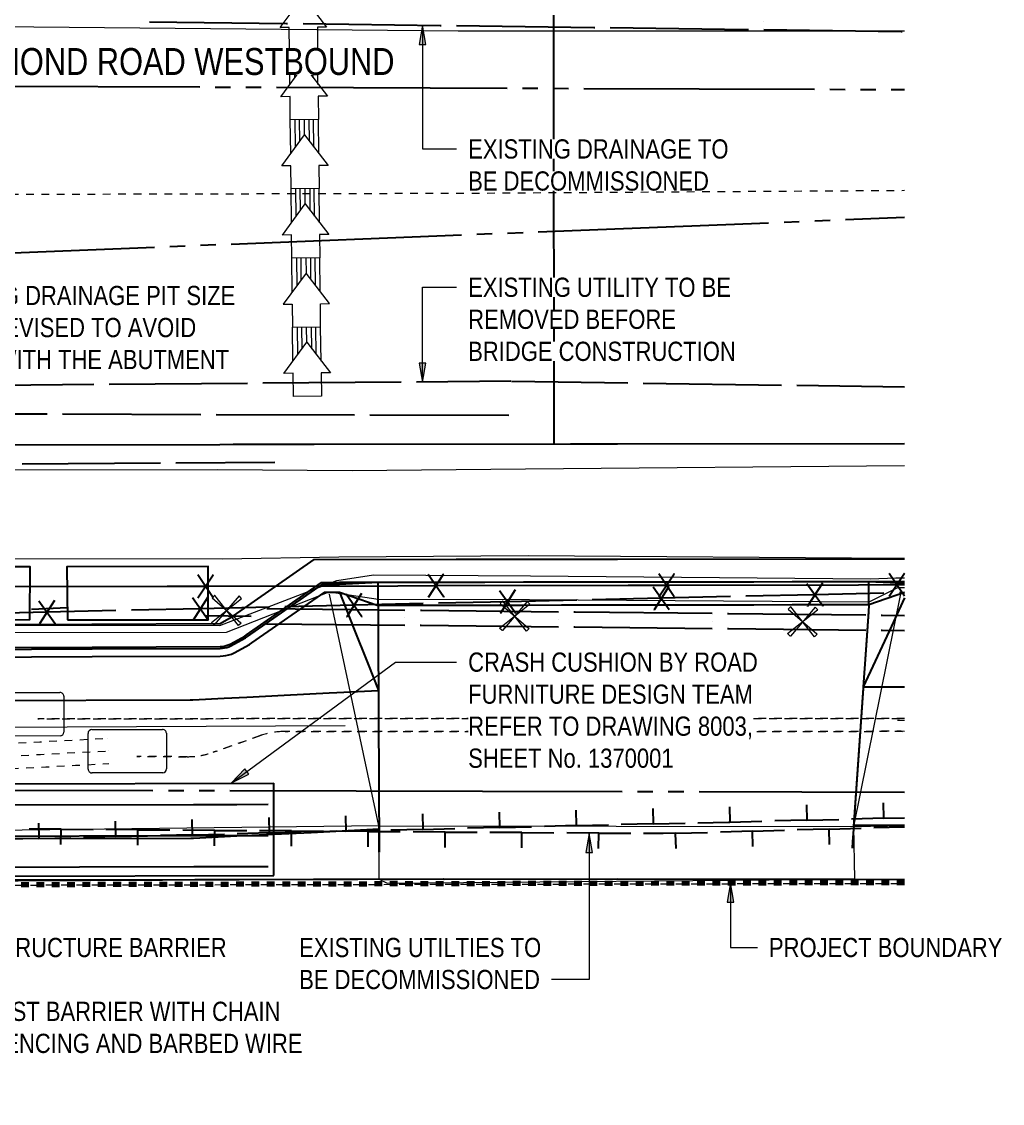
# Model space of a CAD drawing. Header units: metres. Extents: x 1 to 98, y 2 to 1697.
# Drawn here: x 29.49 to 42.25, y 1652.11 to 1666.18 of the extents above; entities that cross this region are included whole.
import ezdxf

# ---------------------------------------------------------------- set-up
doc = ezdxf.new("R2010")
doc.units = ezdxf.units.M
for name, pattern in [('Dashed', [0.0075, 0.005, -0.0025]), ('IMPORT-BDYS-Boundary _3_', [0.01, 0.009, -0.001]), ('IMPORT-BDYS-ProjBoundary', [0.008, 0.006, -0.002]), ('IMPORT-LNMK-LineCont _3_', [0.004, 0.001, -0.003])]:
    doc.linetypes.add(name, pattern=pattern)
for name, color, linetype, lineweight in [('D-BDGE', 7, 'Continuous', 13), ('D-ENHA-GEN-LINE', 7, 'Continuous', 9), ('D-ENHA-TEXT', 7, 'Continuous', 9)]:
    doc.layers.add(name, color=color, linetype=linetype, lineweight=lineweight)
doc.styles.add('Arial Narrow', font='ARIALN.TTF', dxfattribs={"height": 0.35})
doc.styles.add('Arial Narrow_3', font='ARIALN.TTF', dxfattribs={"height": 0.25})

# ---------------------------------------------------------------- blocks, each defined once
blk = doc.blocks.new('T2DPAA-T2D-PWA-SU-M2D-000003_250_dwg-40806560-DRG-2871021 - GENERAL ARRANGEMENT PLAN')
at = {"color": 9, "lineweight": 25, "true_color": 0xd0a3d0}
for p, q in [((45.281, 1575.883), (45.281, 1575.883)), ((47.245, 1568.199), (47.245, 1568.199)), ((45.25, 1568.056), (45.25, 1568.056)), ((43.255, 1567.913), (43.255, 1567.913)), ((41.26, 1567.769), (41.26, 1567.769)), ((39.265, 1567.626), (38.665, 1567.583)), ((36.87, 1567.54), (36.405, 1567.48))]:
    blk.add_line(p, q, dxfattribs=at)
at = {"color": 9, "lineweight": 25, "true_color": 0xd0d0a3}
for p, q in [((46.406, 1575.091), (46.207, 1575.076)), ((46.805, 1575.123), (46.606, 1575.107)), ((47.177, 1575.152), (47.004, 1575.138)), ((46.007, 1575.06), (43.017, 1574.825)), ((42.817, 1574.809), (42.618, 1574.793)), ((42.02, 1574.746), (39.029, 1574.511)), ((42.418, 1574.778), (42.219, 1574.762)), ((38.032, 1574.432), (35.041, 1574.197)), ((38.431, 1574.464), (38.231, 1574.448)), ((38.83, 1574.495), (38.63, 1574.48)), ((46.549, 1573.407), (47.313, 1573.501)), ((42.578, 1572.92), (45.556, 1573.285)), ((45.755, 1573.31), (45.953, 1573.334)), ((46.152, 1573.358), (46.35, 1573.383)), ((41.784, 1572.823), (41.983, 1572.847)), ((42.181, 1572.871), (42.38, 1572.896)), ((38.608, 1572.433), (41.586, 1572.798)), ((38.211, 1572.384), (38.41, 1572.409)), ((34.638, 1571.946), (37.616, 1572.311)), ((37.814, 1572.336), (38.013, 1572.36)), ((45.262, 1565.832), (47.928, 1566.046)), ((44.863, 1565.8), (45.063, 1565.816)), ((44.465, 1565.768), (44.664, 1565.784)), ((35.186, 1565.024), (38.176, 1565.264)), ((38.376, 1565.28), (38.575, 1565.296)), ((38.774, 1565.312), (38.974, 1565.328))]:
    blk.add_line(p, q, dxfattribs=at)
at = {"color": 151, "lineweight": 25, "true_color": 0xa3b9ff}
for p, q in [((47.495, 1571.298), (46.096, 1571.203)), ((45.897, 1571.189), (44.101, 1571.067)), ((43.901, 1571.053), (42.389, 1570.951)), ((42.383, 1570.953), (41.157, 1570.841)), ((40.958, 1570.823), (39.165, 1570.661)), ((38.966, 1570.643), (37.173, 1570.481)), ((42.394, 1570.505), (40.587, 1570.361)), ((40.388, 1570.346), (38.594, 1570.203)), ((38.394, 1570.187), (36.6, 1570.045)), ((38.122, 1569.537), (39.406, 1569.652)), ((36.129, 1569.359), (37.922, 1569.519))]:
    blk.add_line(p, q, dxfattribs=at)
at = {"color": 21, "lineweight": 25, "true_color": 0xdea3a3}
for p, q in [((47.496, 1568.869), (47.719, 1568.589)), ((47.716, 1568.632), (47.648, 1568.625))]:
    blk.add_line(p, q, dxfattribs=at)
at = {"color": 41, "lineweight": 25, "true_color": 0xffd0a3}
for p, q in [((47.683, 1565.683), (47.955, 1565.712)), ((46.689, 1565.577), (47.103, 1565.621)), ((47.965, 1565.591), (47.57, 1565.548)), ((44.701, 1565.365), (45.115, 1565.409)), ((45.996, 1565.376), (45.582, 1565.33)), ((46.99, 1565.485), (46.576, 1565.439)), ((43.706, 1565.259), (44.121, 1565.303)), ((41.718, 1565.047), (42.132, 1565.091)), ((43.008, 1565.111), (42.593, 1565.08)), ((42.712, 1565.153), (43.126, 1565.197)), ((44.005, 1565.187), (43.59, 1565.155)), ((41.014, 1564.961), (40.598, 1564.93)), ((40.723, 1564.941), (41.138, 1564.986)), ((42.011, 1565.036), (41.596, 1565.005)), ((39.02, 1564.811), (38.604, 1564.78)), ((40.017, 1564.886), (39.601, 1564.855)), ((39.729, 1564.836), (40.143, 1564.88)), ((38.023, 1564.736), (37.607, 1564.705)), ((37.74, 1564.624), (38.154, 1564.668)), ((38.735, 1564.73), (39.149, 1564.774)), ((37.025, 1564.661), (36.61, 1564.63)), ((36.746, 1564.518), (37.16, 1564.562))]:
    blk.add_line(p, q, dxfattribs=at)
at = {"color": 9, "lineweight": 25, "true_color": 0xd0a3d0, "flags": 128}
for points in [[(45.288, 1575.784), (47.07, 1575.908), (47.084, 1575.909)], [(43.293, 1575.646), (45.074, 1575.769), (45.088, 1575.77)], [(41.298, 1575.507), (43.079, 1575.631), (43.093, 1575.632)], [(39.303, 1575.368), (41.084, 1575.492), (41.098, 1575.493)], [(37.307, 1575.229), (39.089, 1575.353), (39.103, 1575.354)], [(47.74, 1568.333), (47.451, 1568.312), (47.437, 1568.311)], [(47.238, 1568.297), (45.456, 1568.169), (45.442, 1568.168)], [(45.243, 1568.154), (43.461, 1568.026), (43.447, 1568.025)], [(47.252, 1568.101), (45.47, 1567.973), (45.456, 1567.972)], [(47.756, 1568.137), (47.465, 1568.116), (47.451, 1568.115)], [(43.248, 1568.011), (41.467, 1567.883), (41.453, 1567.882)], [(45.257, 1567.957), (43.476, 1567.83), (43.462, 1567.829)], [(41.253, 1567.868), (39.472, 1567.74), (39.458, 1567.739)], [(43.262, 1567.814), (41.481, 1567.687), (41.467, 1567.686)], [(41.267, 1567.671), (39.486, 1567.543), (39.472, 1567.542)]]:
    blk.add_lwpolyline(points, dxfattribs=at)
at = {"color": 151, "lineweight": 25, "true_color": 0xa3b9ff, "flags": 128}
for points in [[(36.974, 1570.463), (35.747, 1570.352), (33.922, 1570.205)], [(36.4, 1570.029), (35.873, 1569.988), (34.605, 1569.901)]]:
    blk.add_lwpolyline(points, dxfattribs=at)
at = {"color": 21, "lineweight": 25, "true_color": 0xdea3a3, "flags": 128}
for points in [[(47.521, 1568.57), (47.694, 1568.883), (47.695, 1568.884)], [(33.281, 1567.515), (35.153, 1567.674), (35.652, 1567.716), (38.143, 1567.927), (38.641, 1567.969), (41.132, 1568.18), (41.63, 1568.222), (44.121, 1568.433), (44.62, 1568.475), (47.111, 1568.686), (47.609, 1568.728), (47.707, 1568.736)], [(44.506, 1568.616), (44.73, 1568.336), (44.733, 1568.334)], [(44.532, 1568.317), (44.705, 1568.63), (44.707, 1568.633)], [(46.438, 1568.648), (46.668, 1568.373), (46.67, 1568.371)], [(46.639, 1568.669), (46.472, 1568.352), (46.47, 1568.35)], [(47.449, 1568.604), (46.554, 1568.509), (45.659, 1568.415)], [(41.517, 1568.363), (41.741, 1568.083), (41.743, 1568.081)], [(41.542, 1568.064), (41.716, 1568.377), (41.718, 1568.38)], [(45.46, 1568.394), (44.565, 1568.3), (43.67, 1568.205)], [(44.449, 1568.438), (44.679, 1568.163), (44.681, 1568.161)], [(44.65, 1568.459), (44.483, 1568.143), (44.481, 1568.14)], [(43.471, 1568.184), (42.576, 1568.09), (41.681, 1567.996)], [(42.46, 1568.229), (42.69, 1567.954), (42.692, 1567.951)], [(42.661, 1568.25), (42.494, 1567.933), (42.492, 1567.93)], [(38.528, 1568.11), (38.751, 1567.83), (38.754, 1567.828)], [(38.553, 1567.811), (38.727, 1568.124), (38.729, 1568.127)], [(41.482, 1567.975), (40.587, 1567.88), (39.692, 1567.786)], [(40.471, 1568.019), (40.701, 1567.744), (40.703, 1567.742)], [(40.672, 1568.04), (40.505, 1567.723), (40.503, 1567.721)], [(39.493, 1567.765), (38.598, 1567.671), (37.703, 1567.576)], [(38.482, 1567.809), (38.712, 1567.534), (38.714, 1567.532)], [(38.683, 1567.83), (38.516, 1567.514), (38.514, 1567.511)], [(36.694, 1567.621), (36.527, 1567.304), (36.525, 1567.301)], [(37.504, 1567.555), (36.609, 1567.461), (35.714, 1567.367)], [(36.493, 1567.6), (36.723, 1567.325), (36.725, 1567.322)]]:
    blk.add_lwpolyline(points, dxfattribs=at)
at = {"color": 254, "lineweight": 25, "true_color": 0xd0d0d0, "flags": 128}
for points in [[(36.884, 1567.383), (38.708, 1567.536), (38.652, 1568.224), (36.82, 1568.072)], [(34.592, 1567.195), (36.397, 1567.347), (36.342, 1568.033), (34.515, 1567.881)]]:
    blk.add_lwpolyline(points, close=True, dxfattribs=at)
at = {"color": 41, "lineweight": 25, "true_color": 0xffd0a3, "flags": 128}
for points in [[(47.662, 1565.882), (47.683, 1565.685), (47.683, 1565.683), (47.269, 1565.639)], [(45.674, 1565.669), (45.695, 1565.472), (45.695, 1565.47)], [(46.668, 1565.776), (46.689, 1565.578), (46.689, 1565.577), (46.275, 1565.532)], [(44.679, 1565.563), (44.7, 1565.366), (44.701, 1565.365), (44.286, 1565.32)], [(45.281, 1565.426), (45.678, 1565.469), (45.695, 1565.47), (46.109, 1565.515)], [(47.012, 1565.286), (46.99, 1565.483), (46.99, 1565.485), (47.404, 1565.53)], [(43.685, 1565.458), (43.706, 1565.26), (43.706, 1565.259), (43.292, 1565.215)], [(46.018, 1565.177), (45.996, 1565.374), (45.996, 1565.376), (46.41, 1565.421)], [(41.696, 1565.246), (41.717, 1565.049), (41.718, 1565.047), (41.303, 1565.003)], [(42.691, 1565.352), (42.712, 1565.155), (42.712, 1565.153), (42.298, 1565.109)], [(45.002, 1565.267), (44.843, 1565.25), (44.587, 1565.23)], [(45.024, 1565.068), (45.002, 1565.265), (45.002, 1565.267), (45.416, 1565.312)], [(40.702, 1565.14), (40.723, 1564.943), (40.723, 1564.941), (40.309, 1564.897)], [(43.023, 1564.912), (43.008, 1565.11), (43.008, 1565.111), (43.424, 1565.143)], [(44.02, 1564.987), (44.005, 1565.185), (44.005, 1565.187), (44.421, 1565.218)], [(39.708, 1565.035), (39.729, 1564.837), (39.729, 1564.836), (39.315, 1564.792)], [(41.029, 1564.762), (41.014, 1564.96), (41.014, 1564.961), (41.429, 1564.993)], [(42.026, 1564.837), (42.011, 1565.035), (42.011, 1565.036), (42.427, 1565.068)], [(37.719, 1564.823), (37.74, 1564.626), (37.74, 1564.624), (37.326, 1564.58)], [(38.713, 1564.929), (38.734, 1564.731), (38.735, 1564.73), (38.32, 1564.686)], [(39.035, 1564.612), (39.02, 1564.81), (39.02, 1564.811), (39.435, 1564.843)], [(40.032, 1564.687), (40.017, 1564.885), (40.017, 1564.886), (40.432, 1564.918)], [(36.725, 1564.717), (36.746, 1564.52), (36.746, 1564.518), (36.332, 1564.474)], [(37.04, 1564.462), (37.026, 1564.66), (37.025, 1564.661), (37.441, 1564.692)], [(38.038, 1564.537), (38.023, 1564.735), (38.023, 1564.736), (38.438, 1564.768)]]:
    blk.add_lwpolyline(points, dxfattribs=at)
at = {"color": 9, "lineweight": 25, "true_color": 0xd0d0a3, "flags": 128}
blk.add_lwpolyline([(39.173, 1565.344), (42.452, 1565.607), (44.265, 1565.752)], dxfattribs=at)
blk = doc.blocks.new('T2DPAA-T2D-PWA-SU-M2D-000001_ExistingUtilities_rvt-1-DRG-2871021 - GENERAL ARRANGEMENT PLAN')
at = {"color": 254, "lineweight": 25, "true_color": 0xd0d0d0, "rotation": 355.285451560958}
blk.add_blockref('T2DPAA-T2D-PWA-SU-M2D-000003_250_dwg-40806560-DRG-2871021 - GENERAL ARRANGEMENT PLAN', (424.033, 99.349), dxfattribs=at)
blk = doc.blocks.new('T2DPAA-T2D-C3S-RW-M2D-100010_dwg-40802999-DRG-2871021 - GENERAL ARRANGEMENT PLAN')
at = {"color": 9, "lineweight": 25, "true_color": 0xc3c3c3}
for p, q in [((278.244, -128.381), (277.78, -128.397)), ((271.413, -128.93), (270.913, -128.996)), ((270.921, -129.096), (271.437, -129.229)), ((269.408, -129.63), (269.573, -129.519)), ((277.819, -129.764), (278.355, -129.719)), ((277.844, -131.568), (278.503, -131.513))]:
    blk.add_line(p, q, dxfattribs=at)
at = {"color": 9, "lineweight": 25, "true_color": 0xc3c3c3, "flags": 128}
for points in [[(272.979, -120.169), (272.997, -120.379), (273.255, -123.457), (273.273, -123.681), (273.396, -125.151), (273.547, -126.945)], [(264.517, -127.701), (269.214, -127.308), (269.386, -127.293), (269.776, -127.261), (270.436, -127.205), (273.76, -126.927), (273.765, -126.927), (273.875, -126.917), (274.369, -126.876), (278.095, -126.564)], [(269.573, -129.519), (270.561, -128.701), (272.403, -128.546), (274.494, -128.371), (277.386, -128.129), (278.218, -128.059)], [(278.243, -128.358), (277.782, -128.397), (277.284, -128.439), (276.786, -128.48), (276.288, -128.522), (275.789, -128.564), (275.291, -128.605), (274.793, -128.647), (274.519, -128.67), (274.295, -128.689), (273.796, -128.731), (273.298, -128.772), (272.8, -128.814), (272.428, -128.845), (272.302, -128.856), (271.803, -128.897), (271.305, -128.939), (270.911, -128.972)], [(278.254, -128.496), (277.805, -128.696), (277.307, -128.738), (276.808, -128.779), (276.31, -128.821), (275.812, -128.863), (275.314, -128.905), (274.815, -128.946), (274.544, -128.969), (274.317, -128.988), (273.819, -129.03), (273.321, -129.072), (272.822, -129.113), (272.453, -129.144), (272.324, -129.155), (271.826, -129.196), (271.437, -129.229)], [(277.805, -128.696), (277.797, -128.596), (277.788, -128.497), (277.78, -128.397)], [(278.26, -128.565), (278.119, -128.949), (277.946, -129.418), (277.819, -129.764)], [(277.805, -128.696), (277.806, -128.788), (277.813, -129.287), (277.819, -129.764), (277.82, -129.787), (277.826, -130.287), (277.833, -130.787), (277.84, -131.287), (277.844, -131.568), (277.847, -131.787), (277.848, -131.869)], [(271.437, -129.229), (271.429, -129.129), (271.421, -129.029), (271.413, -128.93)], [(263.886, -130.408), (264.624, -130.348), (267.771, -130.073), (269.434, -129.928), (269.46, -129.925), (269.486, -129.919), (269.511, -129.911), (269.535, -129.901), (269.558, -129.889), (269.74, -129.768), (269.761, -129.752), (270.681, -128.991), (270.912, -128.972)], [(263.888, -130.433), (264.626, -130.373), (267.773, -130.098), (269.437, -129.953), (269.465, -129.95), (269.492, -129.943), (269.519, -129.935), (269.546, -129.924), (269.571, -129.911), (269.754, -129.788), (269.777, -129.772), (270.691, -129.015), (270.913, -128.996)], [(263.896, -130.533), (264.634, -130.472), (267.781, -130.198), (269.445, -130.053), (269.482, -130.048), (269.518, -130.04), (269.554, -130.029), (269.588, -130.015), (269.621, -129.998), (269.81, -129.871), (269.84, -129.849), (270.731, -129.112), (270.921, -129.096)], [(270.921, -129.096), (271.143, -129.544), (271.365, -129.992), (271.533, -130.331)], [(271.437, -129.229), (271.447, -129.336), (271.49, -129.834), (271.533, -130.331), (271.577, -130.83), (271.62, -131.328), (271.663, -131.826), (271.689, -132.126), (271.707, -132.324), (271.715, -132.425)], [(263.861, -130.109), (264.6, -130.049), (267.745, -129.775), (269.408, -129.63)], [(264.942, -131.006), (266.27, -130.893), (266.395, -130.883), (266.395, -130.883), (269.099, -130.653), (269.137, -130.648), (269.541, -130.595), (269.831, -130.557), (270.315, -130.492), (270.898, -130.415), (270.996, -130.402), (271.533, -130.331)], [(266.288, -132.258), (269.257, -132.006), (269.818, -131.959), (270.224, -131.924)], [(265.282, -132.783), (266.426, -132.686), (266.551, -132.676), (266.551, -132.676), (269.256, -132.447), (269.294, -132.443), (269.853, -132.369), (270.814, -132.242), (271.689, -132.126)], [(263.387, -133.483), (264.878, -133.357), (266.458, -133.223), (266.585, -133.212), (269.352, -132.977), (269.927, -132.929), (270.894, -132.846), (271.468, -132.798), (271.746, -132.774), (271.802, -132.77), (271.983, -132.755), (272.573, -132.706), (272.589, -132.705), (274.842, -132.519), (276.42, -132.389), (277.66, -132.287), (277.91, -132.267), (278.561, -132.22)], [(266.322, -132.661), (269.291, -132.409), (269.852, -132.361), (270.258, -132.327)], [(266.357, -133.063), (269.325, -132.811), (269.886, -132.764), (270.292, -132.729)]]:
    blk.add_lwpolyline(points, dxfattribs=at)
blk = doc.blocks.new('T2DPAA-T2D-PWC-RW-M2D-100010_RoadDesign_rvt-1-DRG-2871021 - GENERAL ARRANGEMENT PLAN')
at = {"color": 9, "lineweight": 25, "true_color": 0xc3c3c3, "rotation": 355.285451560958}
blk.add_blockref('T2DPAA-T2D-C3S-RW-M2D-100010_dwg-40802999-DRG-2871021 - GENERAL ARRANGEMENT PLAN', (333.764, 1809.686), dxfattribs=at)
blk = doc.blocks.new('T2DPAA-T2D-PWA-SU-M2D-000002_dwg-40815123-DRG-2871021 - GENERAL ARRANGEMENT PLAN')
at = {"color": 254, "lineweight": 18, "true_color": 0xe1e1e1}
for p, q in [((58.892, 1546.243), (58.983, 1546.251)), ((51.734, 1545.576), (45.641, 1545.047)), ((58.437, 1544.815), (59.097, 1544.882)), ((52.447, 1543.581), (58.388, 1544.124))]:
    blk.add_line(p, q, dxfattribs=at)
at = {"color": 254, "lineweight": 18, "true_color": 0xe1e1e1, "flags": 128}
for points in [[(58.247, 1555.184), (56.618, 1555.05), (52.457, 1554.707), (44.645, 1554.137)], [(45.138, 1548.376), (49.804, 1548.766), (51.549, 1548.896), (53.799, 1549.103), (58.712, 1549.55)], [(44.381, 1547.156), (49.965, 1547.61), (51.469, 1547.763), (53.926, 1547.984), (58.722, 1548.344), (58.81, 1548.352)], [(44.454, 1546.292), (50, 1546.745), (51.468, 1547.454), (51.938, 1547.566), (53.975, 1547.719), (58.389, 1548.047), (58.717, 1548.084), (58.832, 1548.094)], [(44.462, 1546.192), (50.093, 1546.666), (51.383, 1547.298), (52.024, 1547.254), (53.989, 1547.414), (58.398, 1547.745), (58.756, 1547.961), (58.842, 1547.97)], [(58.799, 1547.907), (58.437, 1544.815), (58.398, 1547.745)], [(52.024, 1547.254), (52.277, 1544.315), (51.391, 1547.268)], [(52.339, 1543.627), (52.277, 1544.315), (58.437, 1544.815), (58.504, 1544.135)], [(52.277, 1544.315), (47.295, 1543.844), (46.915, 1543.81)], [(58.388, 1544.124), (58.504, 1544.135), (59.155, 1544.177)], [(42.58, 1542.784), (47.657, 1543.218), (52.339, 1543.627), (52.447, 1543.581)]]:
    blk.add_lwpolyline(points, dxfattribs=at)
at = {"color": 254, "linetype": 'IMPORT-LNMK-LineCont _3_', "lineweight": 18, "true_color": 0xe1e1e1, "flags": 128}
blk.add_lwpolyline([(44.833, 1551.945), (52.696, 1552.612), (56.21, 1552.925), (58.417, 1553.121)], dxfattribs=at)
blk = doc.blocks.new('T2DPAA-T2D-PWA-SU-M2D-000001_dwg-40815111-DRG-2871021 - GENERAL ARRANGEMENT PLAN')
at = {"color": 254, "linetype": 'IMPORT-BDYS-Boundary _3_', "lineweight": 18, "true_color": 0xe1e1e1, "flags": 128}
blk.add_lwpolyline([(121.309, 1636.515), (121.069, 1639.337), (137.357, 1640.712)], dxfattribs=at)
blk = doc.blocks.new('T2DPAA-T2D-PWA-GN-XRF-000103_dwg-40807629-DRG-2871021 - GENERAL ARRANGEMENT PLAN')
at = {"color": 201, "linetype": 'IMPORT-BDYS-ProjBoundary', "lineweight": 70, "true_color": 0xe088ff, "flags": 128}
blk.add_lwpolyline([(345.066, 1489.775), (328.778, 1488.393), (322.042, 1487.824), (322.223, 1485.695), (312.671, 1484.889)], dxfattribs=at)
blk = doc.blocks.new('T2DPAA-T2D-PWA-SU-M2D-000100_Survey_rvt-1-DRG-2871021 - GENERAL ARRANGEMENT PLAN')
at = {"color": 254, "lineweight": 18, "true_color": 0xe1e1e1, "rotation": 355.285451560958}
for name, p in [('T2DPAA-T2D-PWA-SU-M2D-000002_dwg-40815123-DRG-2871021 - GENERAL ARRANGEMENT PLAN', (414.642, 120.923)), ('T2DPAA-T2D-PWA-SU-M2D-000001_dwg-40815111-DRG-2871021 - GENERAL ARRANGEMENT PLAN', (328.77, 31.098)), ('T2DPAA-T2D-PWA-GN-XRF-000103_dwg-40807629-DRG-2871021 - GENERAL ARRANGEMENT PLAN', (134.17, 198.604))]:
    blk.add_blockref(name, p, dxfattribs=at)
blk = doc.blocks.new('T2DPAA-T2D-C3S-SD-M2D-100010_250_dwg-40816791-DRG-2871021 - GENERAL ARRANGEMENT PLAN')
at = {"lineweight": 18}
for p, q in [((291.111, -125.938), (291.07, -125.497)), ((291.166, -125.848), (291.133, -125.491)), ((291.215, -125.766), (291.189, -125.486)), ((291.341, -125.754), (291.315, -125.474)), ((291.404, -125.826), (291.371, -125.469)), ((291.475, -125.904), (291.434, -125.463)), ((291.195, -126.834), (291.154, -126.393)), ((291.25, -126.744), (291.217, -126.387)), ((291.299, -126.662), (291.273, -126.382)), ((291.425, -126.65), (291.399, -126.37)), ((291.488, -126.722), (291.455, -126.365)), ((291.559, -126.8), (291.518, -126.359)), ((291.643, -127.696), (291.602, -127.255)), ((291.279, -127.73), (291.238, -127.289)), ((291.334, -127.641), (291.301, -127.284)), ((291.383, -127.558), (291.357, -127.278)), ((291.509, -127.546), (291.483, -127.266)), ((291.572, -127.618), (291.539, -127.261)), ((291.363, -128.627), (291.322, -128.186)), ((291.418, -128.537), (291.385, -128.18)), ((291.467, -128.454), (291.441, -128.174)), ((291.593, -128.443), (291.567, -128.163)), ((291.656, -128.514), (291.623, -128.157)), ((291.727, -128.592), (291.686, -128.151)), ((291.447, -129.523), (291.405, -129.082)), ((291.502, -129.433), (291.468, -129.076)), ((291.551, -129.35), (291.524, -129.07)), ((291.677, -129.339), (291.65, -129.059)), ((291.74, -129.41), (291.706, -129.053)), ((291.811, -129.489), (291.769, -129.048))]:
    blk.add_line(p, q, dxfattribs=at)
at = {"lineweight": 18, "flags": 128}
for points in [[(291.187, -124.78), (291.525, -125.151), (291.406, -125.162), (291.434, -125.463), (291.07, -125.497), (291.042, -125.196), (290.923, -125.207), (291.187, -124.78), (291.168, -124.584)], [(291.27, -125.676), (291.609, -126.047), (291.49, -126.058), (291.518, -126.359), (291.154, -126.393), (291.126, -126.092), (291.007, -126.103), (291.27, -125.676), (291.252, -125.48)], [(291.354, -126.572), (291.693, -126.943), (291.574, -126.954), (291.602, -127.255), (291.238, -127.289), (291.21, -126.988), (291.091, -126.999), (291.354, -126.572), (291.336, -126.376)], [(291.438, -127.468), (291.776, -127.839), (291.657, -127.85), (291.686, -128.151), (291.322, -128.185), (291.293, -127.884), (291.174, -127.896), (291.438, -127.468), (291.42, -127.272)], [(291.504, -128.168), (291.522, -128.364), (291.258, -128.792), (291.377, -128.781), (291.405, -129.082), (291.769, -129.047), (291.741, -128.746), (291.86, -128.735), (291.522, -128.364)], [(291.606, -129.261), (291.944, -129.631), (291.825, -129.643), (291.853, -129.944), (291.489, -129.978), (291.461, -129.677), (291.342, -129.688), (291.606, -129.261), (291.587, -129.065)]]:
    blk.add_lwpolyline(points, dxfattribs=at)
blk = doc.blocks.new('T2DPAA-T2D-C3S-SD-XRF-100099_250_dwg-40820996-DRG-2871021 - GENERAL ARRANGEMENT PLAN')
at = {"lineweight": 18}
for p, q in [((156.774, 3175.548), (156.774, 3175.548)), ((153.031, 3175.313), (153.031, 3175.313)), ((149.289, 3175.077), (149.289, 3175.077))]:
    blk.add_line(p, q, dxfattribs=at)
at = {"lineweight": 18, "flags": 128}
for points in [[(156.976, 3175.401), (156.945, 3175.366), (156.606, 3175.728), (156.603, 3175.73), (156.572, 3175.695), (156.973, 3175.404)], [(156.627, 3175.346), (156.592, 3175.377), (156.953, 3175.716), (156.956, 3175.719), (156.921, 3175.75), (156.63, 3175.349)], [(152.884, 3175.11), (152.849, 3175.141), (153.211, 3175.481), (153.214, 3175.484), (153.179, 3175.515), (152.887, 3175.114)], [(153.234, 3175.166), (153.203, 3175.13), (152.863, 3175.492), (152.86, 3175.495), (152.829, 3175.46), (153.23, 3175.168)], [(149.491, 3174.93), (149.46, 3174.895), (149.121, 3175.257), (149.117, 3175.26), (149.086, 3175.225), (149.488, 3174.933)], [(149.142, 3174.875), (149.106, 3174.906), (149.468, 3175.246), (149.471, 3175.249), (149.436, 3175.28), (149.144, 3174.878)]]:
    blk.add_lwpolyline(points, close=True, dxfattribs=at)
blk = doc.blocks.new('T2DPAA-T2D-PWC-SD-M2D-100001_ProposedDrainage_rvt-1-DRG-2871021 - GENERAL ARRANGEMENT PLAN')
at = {"lineweight": 18, "rotation": 355.285451560958}
for name, p in [('T2DPAA-T2D-C3S-SD-M2D-100010_250_dwg-40816791-DRG-2871021 - GENERAL ARRANGEMENT PLAN', (312.739, 1814.801)), ('T2DPAA-T2D-C3S-SD-XRF-100099_250_dwg-40820996-DRG-2871021 - GENERAL ARRANGEMENT PLAN', (181.942, -1493.544))]:
    blk.add_blockref(name, p, dxfattribs=at)
blk = doc.blocks.new('T2DPAA-T2D-C3S-TT-XRF-100101_dwg-40804724-DRG-2871021 - GENERAL ARRANGEMENT PLAN')
at = {"color": 191, "lineweight": 18, "true_color": 0xbf7fff}
for p, q in [((263.043, -126.107), (263.96, -126.029)), ((264.014, -126.074), (264.054, -126.538)), ((264.414, -126.476), (265.331, -126.398)), ((264.408, -126.993), (264.369, -126.53)), ((265.385, -126.443), (265.424, -126.907)), ((264.008, -126.592), (263.091, -126.67)), ((265.379, -126.961), (264.462, -127.039))]:
    blk.add_line(p, q, dxfattribs=at)
at = {"color": 191, "linetype": 'Dashed', "lineweight": 18, "true_color": 0xbf7fff, "flags": 128}
for points in [[(274.946, -125.463), (273.668, -125.569), (268.685, -125.981), (263.702, -126.393), (268.685, -125.981), (273.668, -125.569)], [(274.959, -125.63), (274.915, -125.633), (269.932, -126.046), (266.924, -126.294), (269.932, -126.046), (274.915, -125.633)], [(266.596, -126.379), (266.335, -126.496), (266.012, -126.641), (266.335, -126.496)], [(265.681, -126.726), (265.025, -126.778)]]:
    blk.add_lwpolyline(points, close=True, dxfattribs=at)
for points in [[(261.696, -126.989), (263.383, -126.74), (263.397, -126.738), (263.754, -126.69), (263.813, -126.682), (264.196, -126.63), (264.626, -126.572), (264.626, -126.572)], [(261.744, -127.148), (263.407, -126.903), (263.419, -126.901), (263.776, -126.853), (263.835, -126.845), (264.218, -126.793), (264.648, -126.735), (264.648, -126.735)], [(262.811, -127.158), (263.431, -127.066), (263.441, -127.065), (263.798, -127.017), (263.858, -127.009), (264.24, -126.957), (264.67, -126.899), (264.67, -126.899)]]:
    blk.add_lwpolyline(points, dxfattribs=at)
at = {"color": 191, "lineweight": 18, "true_color": 0xbf7fff}
for centre, start, end in [((263.964, -126.079), 4.8612, 94.8612), ((265.335, -126.448), 4.8612, 94.8612), ((264.004, -126.542), 274.8612, 4.8612), ((264.418, -126.526), 94.8612, 184.8612), ((265.375, -126.911), 274.8612, 4.8612), ((264.458, -126.989), 184.8612, 274.8612)]:
    blk.add_arc(centre, 0.05, start, end, dxfattribs=at)
at = {"color": 191, "linetype": 'Dashed', "lineweight": 18, "true_color": 0xbf7fff}
for centre, start, end in [((267.006, -127.291), 112.7645, 114.185), ((267.006, -127.291), 112.7645, 114.185), ((267.006, -127.291), 96.849, 112.7645), ((267.006, -127.291), 96.849, 112.7645), ((267.006, -127.291), 94.7284, 96.849), ((267.006, -127.291), 94.7284, 96.849), ((265.602, -125.729), 284.5723, 294.185), ((265.602, -125.729), 284.5723, 294.185), ((265.602, -125.729), 274.4972, 284.5723), ((265.602, -125.729), 274.4972, 284.5723)]:
    blk.add_arc(centre, 1, start, end, dxfattribs=at)
blk = doc.blocks.new('T2DPAA-T2D-PWC-TT-M2D-100010_ProposedITS_rvt-1-DRG-2871021 - GENERAL ARRANGEMENT PLAN')
at = {"color": 191, "lineweight": 18, "true_color": 0xbf7fff, "rotation": 355.285451560958}
blk.add_blockref('T2DPAA-T2D-C3S-TT-XRF-100101_dwg-40804724-DRG-2871021 - GENERAL ARRANGEMENT PLAN', (336.812, 1804.751), dxfattribs=at)

msp = doc.modelspace()

# ---------------------------------------------------------------- hatches: boundary and pattern name
at = {"layer": 'D-ENHA-TEXT'}
for points in [[(34.7056, 1666.1364), (34.6616, 1665.8864), (34.7497, 1665.8864)], [(34.7056, 1661.4902), (34.7497, 1661.7402), (34.6616, 1661.7402)], [(32.2187, 1656.2755), (32.4461, 1656.3883), (32.3939, 1656.4593)], [(36.8747, 1655.6189), (36.8306, 1655.3689), (36.9188, 1655.3689)], [(38.7144, 1654.9737), (38.6703, 1654.7237), (38.7584, 1654.7237)]]:
    msp.add_hatch(color=256, dxfattribs=at).paths.add_polyline_path(points)

# ---------------------------------------------------------------- linework, layer by layer
at = {"layer": 'D-BDGE', "color": 8, "lineweight": 25, "true_color": 0x808080}
for p, q in [((28.7698, 1656.2615), (32.7698, 1656.2709)), ((32.7727, 1655.0709), (32.7698, 1656.2709)), ((28.7727, 1655.0615), (32.7727, 1655.0709))]:
    msp.add_line(p, q, dxfattribs=at)
at = {"layer": 'D-ENHA-TEXT'}
for p, q in [((34.7056, 1666.1364), (34.6616, 1665.8864)), ((34.7497, 1665.8864), (34.7056, 1666.1364)), ((34.7056, 1666.1364), (34.7056, 1664.5259)), ((34.6616, 1665.8864), (34.7497, 1665.8864)), ((34.7056, 1664.5259), (35.1509, 1664.5259)), ((34.7056, 1662.7259), (35.1509, 1662.7259)), ((34.7056, 1661.4902), (34.7056, 1662.7259)), ((34.7497, 1661.7402), (34.6616, 1661.7402)), ((34.6616, 1661.7402), (34.7056, 1661.4902)), ((34.7056, 1661.4902), (34.7497, 1661.7402)), ((32.2187, 1656.2755), (34.3535, 1657.8479)), ((34.3535, 1657.8479), (35.1509, 1657.8479)), ((32.3939, 1656.4593), (32.2187, 1656.2755)), ((32.4461, 1656.3883), (32.3939, 1656.4593)), ((32.2187, 1656.2755), (32.4461, 1656.3883)), ((36.8747, 1655.6189), (36.8306, 1655.3689)), ((36.9188, 1655.3689), (36.8747, 1655.6189)), ((36.8747, 1655.6189), (36.8747, 1653.7174)), ((36.8306, 1655.3689), (36.9188, 1655.3689)), ((38.7144, 1654.9737), (38.6703, 1654.7237)), ((38.7584, 1654.7237), (38.7144, 1654.9737)), ((38.7144, 1654.9737), (38.7144, 1654.1341)), ((38.6703, 1654.7237), (38.7584, 1654.7237)), ((38.7144, 1654.1341), (39.0665, 1654.1341)), ((36.4259, 1653.7174), (36.3862, 1653.7174)), ((36.8747, 1653.7174), (36.4259, 1653.7174))]:
    msp.add_line(p, q, dxfattribs=at)

# ---------------------------------------------------------------- block references
at = {"color": 254, "lineweight": 5, "true_color": 0xe1e1e1}
msp.add_blockref('T2DPAA-T2D-PWA-SU-M2D-000100_Survey_rvt-1-DRG-2871021 - GENERAL ARRANGEMENT PLAN', (-559.5337, 0), dxfattribs=at)
at = {"lineweight": 5}
for name in ['T2DPAA-T2D-PWC-RW-M2D-100010_RoadDesign_rvt-1-DRG-2871021 - GENERAL ARRANGEMENT PLAN', 'T2DPAA-T2D-PWA-SU-M2D-000001_ExistingUtilities_rvt-1-DRG-2871021 - GENERAL ARRANGEMENT PLAN', 'T2DPAA-T2D-PWC-SD-M2D-100001_ProposedDrainage_rvt-1-DRG-2871021 - GENERAL ARRANGEMENT PLAN']:
    msp.add_blockref(name, (-559.5337, 0), dxfattribs=at)
at = {"color": 191, "lineweight": 5, "true_color": 0xbf7fff}
msp.add_blockref('T2DPAA-T2D-PWC-TT-M2D-100010_ProposedITS_rvt-1-DRG-2871021 - GENERAL ARRANGEMENT PLAN', (-559.5337, 0), dxfattribs=at)

# ---------------------------------------------------------------- next in the draw order: texts
at = {"layer": 'D-ENHA-GEN-LINE', "insert": (28.1513, 1665.8391), "char_height": 0.35, "attachment_point": 1, "style": 'Arial Narrow', "bg_fill": 3, "box_fill_scale": 1, "bg_fill_color": 256, "bg_fill_true_color": 13158600, "bg_fill_transparency": 0}
msp.add_mtext('RICHMOND ROAD WESTBOUND', dxfattribs=at)
at = {"layer": 'D-ENHA-TEXT', "char_height": 0.25, "attachment_point": 1, "style": 'Arial Narrow_3', "bg_fill": 3, "box_fill_scale": 1, "bg_fill_color": 256, "bg_fill_true_color": 13158600, "bg_fill_transparency": 0}
for s, insert in [('EXISTING DRAINAGE TO ', (35.3009, 1664.6509)), ('BE DECOMMISSIONED', (35.3009, 1664.2342)), ('EXISTING UTILITY TO BE ', (35.3009, 1662.8509)), ('REMOVED BEFORE ', (35.3009, 1662.4342)), ('BRIDGE CONSTRUCTION', (35.3009, 1662.0175)), ('CRASH CUSHION BY ROAD ', (35.3009, 1657.9729)), ('FURNITURE DESIGN TEAM ', (35.3009, 1657.5562)), ('REFER TO DRAWING 8003,', (35.3009, 1657.1395)), ('SHEET No. 1370001', (35.3009, 1656.7228)), ('OFF-STRUCTURE BARRIER', (28.3716, 1654.2591)), ('EXISTING UTILTIES TO', (33.1009, 1654.2591)), ('PROJECT BOUNDARY', (39.2165, 1654.2591)), ('BE DECOMMISSIONED', (33.1009, 1653.8424)), ('PRECAST BARRIER WITH CHAIN ', (28.3716, 1653.4284)), ('LINK FENCING AND BARBED WIRE', (28.3716, 1653.0116))]:
    msp.add_mtext(s, dxfattribs=dict(at, insert=insert))
at = {"layer": 'D-ENHA-TEXT', "char_height": 0.25, "attachment_point": 1, "style": 'Arial Narrow_3', "bg_fill": 3, "box_fill_scale": 1, "bg_fill_color": 256, "bg_fill_transparency": 0}
for s, insert in [('EXISTING DRAINAGE PIT SIZE ', (28.1167, 1662.7439)), ('TO BE REVISED TO AVOID ', (28.1167, 1662.3272)), ('CLASH WITH THE ABUTMENT  ', (28.1167, 1661.9105))]:
    msp.add_mtext(s, dxfattribs=dict(at, insert=insert))

doc.saveas('drawing.dxf')
